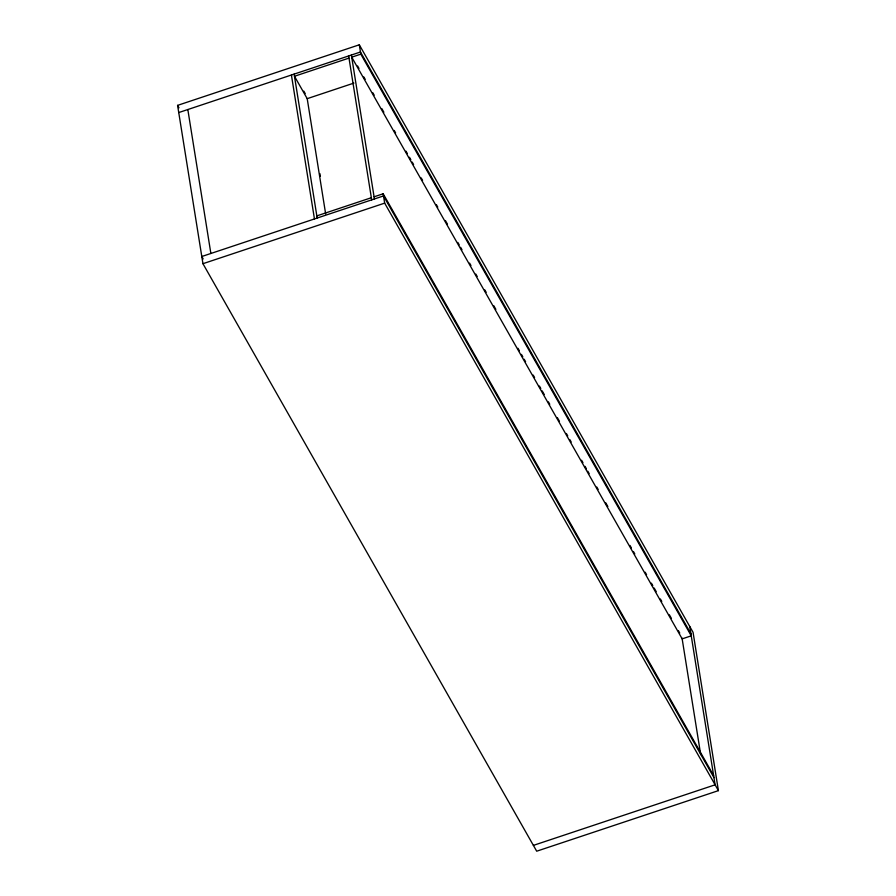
<?xml version="1.0" encoding="UTF-8"?>
<svg xmlns="http://www.w3.org/2000/svg" width="896" height="896" viewBox="0 0 896 896"><rect width="100%" height="100%" fill="white"/><g stroke="black" fill="none" stroke-linecap="round" stroke-linejoin="round"><path stroke-width="1.34" d="M177.587 105.37L359.307 44.8L693.056 632.307L718.413 790.63L536.693 851.2L202.944 263.693L177.587 105.37L178.976 107.8M178.741 112.56L360.461 52.002L690.906 633.685M348.992 58.094L294.482 76.261L307.205 98.661L325.662 213.954M360.808 54.152L351.725 57.187L682.17 638.87L691.253 635.835L360.808 54.152L359.307 44.8M307.205 98.661L353.931 83.082M316.837 215.88L371.347 197.714M374.08 196.806L383.163 193.771L713.608 775.466M202.944 263.693L384.664 203.134L718.413 790.63M533.389 845.387L715.109 784.818L689.752 626.483M357.594 65.979L358.982 68.41M363.821 76.933L365.198 79.363M372.803 92.747L374.192 95.189M381.797 108.573L383.869 112.224M394.24 130.469L395.618 132.91M405.989 151.166L407.366 153.597M409.45 157.248L410.827 159.678M412.216 162.109L413.594 164.55M421.198 177.934L422.576 180.365M436.408 204.702L437.786 207.144M445.39 220.528L447.462 224.179M457.834 242.435L459.222 244.866M460.6 247.296L461.989 249.726M469.594 263.122L470.971 265.552M475.81 274.075L477.198 276.506M484.792 289.89L486.181 292.32M493.786 305.704L495.858 309.355M517.978 348.298L519.366 350.739M521.438 354.39L522.816 356.821M524.205 359.251L525.582 361.693M533.187 375.077L534.576 377.507M539.414 386.03L540.792 388.461M542.181 390.891L544.253 394.542M548.397 401.845L549.774 404.275M557.379 417.67L559.462 421.322M566.373 433.485L567.75 435.915M569.822 439.566L571.211 442.008M581.582 460.253L582.96 462.694M585.032 466.346L586.421 468.776M587.798 471.206L589.187 473.648M596.792 487.032L598.17 489.462M605.774 502.846L607.846 506.498M629.966 545.44L631.355 547.87M633.427 551.522L634.805 553.963M645.176 572.208L646.565 574.65M651.403 583.162L652.781 585.603M654.17 588.034L656.242 591.685M660.386 598.987L661.774 601.418M669.379 614.802L671.451 618.453M678.362 630.627L679.75 633.058M713.955 777.616L383.51 195.933L201.79 256.502L203.168 258.933M303.811 91.146L305.2 93.576M682.035 638.086L700.694 754.6M383.163 193.771L384.664 203.134M351.378 55.026L374.427 198.968M348.645 55.933L371.694 199.875M319.917 173.645L320.365 176.378M294.134 74.099L317.184 218.042M291.413 75.018L314.451 218.949M187.824 109.536L210.874 253.478"/></g></svg>
